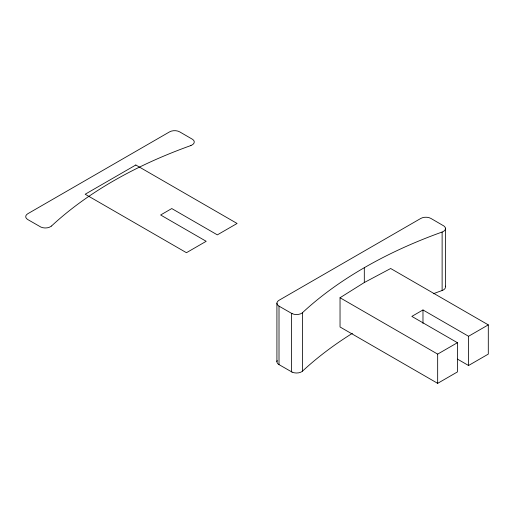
<?xml version="1.0" encoding="UTF-8"?>
<svg xmlns="http://www.w3.org/2000/svg" width="514" height="514" viewBox="0 0 514 514"><rect width="100%" height="100%" fill="white"/><g stroke="black" fill="none" stroke-linecap="round" stroke-linejoin="round"><path stroke-width="0.77" d="M276.911 361.689L276.911 303.215M445.445 286.594L445.445 228.12M51.387 226.038L50.892 226.443A7.119 4.112 0 0 1 40.908 227.085L27.795 219.574A7.157 4.131 0 0 1 27.801 213.728L169.575 131.867A7.157 4.131 0 0 1 179.701 131.873L192.737 139.435A7.119 4.112 0 0 1 191.6 145.205L190.906 145.488M488.3 324.874L468.55 336.272L422.977 309.961L411.842 316.393L457.415 342.703L457.415 371.937L437.665 383.341L340.037 326.975L340.037 297.741L364.31 282.52L390.672 268.507L488.3 324.874L488.3 354.107L468.55 365.505L457.505 359.132M340.037 297.741L437.665 354.107L457.415 342.703M302.573 312.602A431.169 248.93 0 0 1 364.33 267.691A431.188 248.943 0 0 1 442.104 232.039L442.817 231.775A7.119 4.112 0 0 0 443.935 226.006L430.918 218.437A7.157 4.131 0 0 0 420.793 218.437L279.012 300.292A7.157 4.131 0 0 0 279.012 306.138L279.012 364.612L292.113 372.13M433.27 293.764A431.188 248.943 0 0 1 442.104 290.513L442.817 290.243A7.119 4.112 0 0 0 445.31 286.144M279.012 306.138L292.113 313.662M468.55 336.272L468.55 365.505M442.124 232.058L442.124 290.526M437.665 354.107L437.665 383.341M422.977 309.961L422.977 323.396M364.31 267.685L364.31 282.52M291.477 313.334L291.477 371.808M51.445 226.064A431.413 249.072 0 0 1 190.945 145.52M279.012 364.606A7.157 4.131 0 0 1 277.213 360.507M292.125 372.123A7.119 4.112 0 0 0 302.11 371.481L302.598 371.076L302.598 312.608L302.11 313.007A7.119 4.112 0 0 1 292.125 313.656M302.573 371.069A431.169 248.93 0 0 1 352.398 333.316M135.812 165L85.176 194.234L186.447 252.702L206.198 241.297L160.625 214.987L171.766 208.555L217.338 234.866L237.089 223.468L135.812 165"/></g></svg>
